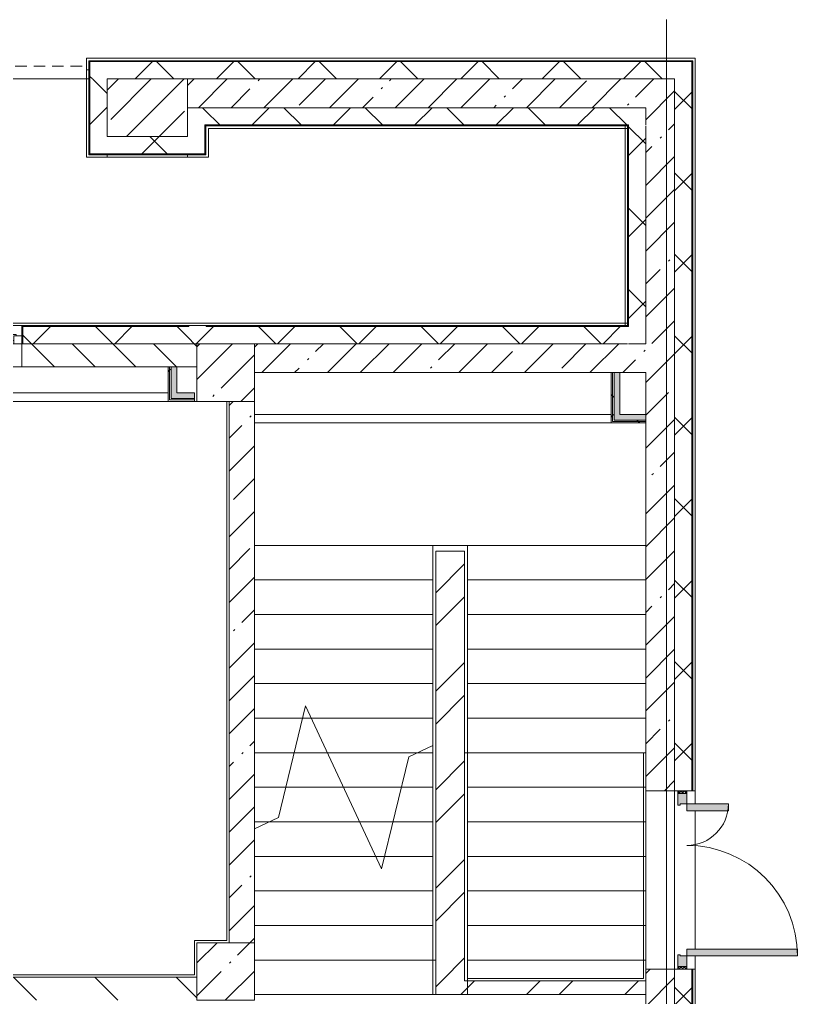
# Model space of a CAD drawing. Header units: millimetres. Extents: x -4005 to 195566, y -8553 to 29000.
# Drawn here: x 180083 to 186841, y 13425 to 21915 of the extents above; entities that cross this region are included whole.
import ezdxf

# ---------------------------------------------------------------- set-up
doc = ezdxf.new("R2010")
doc.units = ezdxf.units.MM
doc.linetypes.add('200_ШТРИХ__ш1_п0_6_', pattern=[160, 100, -60])
for name, color, linetype, lineweight in [('A-DETL-MBND-1', 7, '200_ШТРИХ__ш1_п0_6_', 9), ('A-GLAZ-2', 7, 'Continuous', 5), ('A-WALL', 7, 'Continuous', 9), ('A-WALL-2', 7, 'Continuous', 5), ('I-WALL-6', 7, 'Continuous', 5), ('S-COLS-3', 7, 'Continuous', 5), ('S-STRS-4', 7, 'Continuous', 5), ('S-STRS-MBND-3', 7, 'Continuous', 5), ('Оси', 7, 'Continuous', 9)]:
    doc.layers.add(name, color=color, linetype=linetype, lineweight=lineweight)
for name, color, linetype, lineweight, true_color in [('A-DOOR-2', 7, 'Continuous', 5, 0xaaaaaa), ('A-DOOR-3', 7, 'Continuous', 5, 0xe2e2e2), ('A-DOOR-FRAM-3', 7, 'Continuous', 5, 0xaaaaaa), ('A-FLOR-2', 7, 'Continuous', 5, 0xaaaaaa), ('I-WALL-4', 7, 'Continuous', 5, 0xe7e7e7)]:
    doc.layers.add(name, color=color, linetype=linetype, lineweight=lineweight, true_color=true_color)
pattern_1 = [(45, (60693.44, 0), (-353.5534, 353.5534), []), (135, (60693.44, 0), (-353.5534, -353.5534), [])]
pattern_2 = [(45, (60693.44, 0), (-285.1231, 285.1231), []), (45, (60978.57, 0), (-285.1231, 285.1231), [504.031, -100.806, 16.764, -84.042])]
pattern_3 = [(45, (60693.44, 0), (-427.6843, 427.6843), []), (45, (60978.57, 0), (-427.6843, 427.6843), [])]
pattern_4 = [(45, (60693.44, 0), (-530.33, 530.33), []), (135, (60693.44, 0), (-530.33, -530.33), [])]

# ---------------------------------------------------------------- blocks, each defined once
blk = doc.blocks.new('120_Окно_СКБ_1Ст - 120_Окно_СКБ_1Ст_1200х2500_h_ с форточкой-22889524-1_4_1_птичка')
at = {"layer": 'A-GLAZ-2'}
for p, q in [((-600, 5), (-600, 75)), ((-600, 75), (-530, 75)), ((600, 75), (-600, 75)), ((-530, 5), (-600, 5)), ((-600, 5), (-550, 5)), ((-530, 5), (-550, 5)), ((-550, 5), (-550, -5)), ((-530, 75), (-530, 5)), ((530, 45), (-530, 45)), ((-530, 45), (-530, 5)), ((-480, -5), (-480, 45)), ((-480, 25), (480, 25)), ((480, 15), (-480, 15)), ((480, -5), (480, 45)), ((530, 5), (530, 75)), ((530, 75), (600, 75)), ((530, 5), (530, 45)), ((600, 5), (530, 5)), ((550, 5), (530, 5)), ((550, 5), (600, 5)), ((550, -5), (550, 5)), ((600, 75), (600, 5)), ((-550, -5), (550, -5)), ((550, -5), (-550, -5))]:
    blk.add_line(p, q, dxfattribs=at)
blk = doc.blocks.new('BSC_Колонна _Прямоугольная - 700х500-23282984-1_4_1_птичка')
at = {"layer": 'S-COLS-3'}
h = blk.add_hatch(dxfattribs=at)
h.set_pattern_fill('FP_229', color=256, style=0, pattern_type=2)
h.set_pattern_definition([(45, (-120500, -21150), (-285.1231, 285.1231), []), (45, (-120214.88, -21150), (-285.1231, 285.1231), [504.031, -100.806, 16.764, -84.042])])
h.paths.add_polyline_path([(-350, -250), (350, -250), (350, 250), (-350, 250)])
for p, q in [((350, 250), (-350, 250)), ((-350, 250), (-350, -250)), ((350, -250), (350, 250)), ((-350, -250), (350, -250))]:
    blk.add_line(p, q, dxfattribs=at)
blk = doc.blocks.new('110_Дверь_СКБ_2Ст_Наружная - ДН-3_1_л__ Двухстворчатая 1200 х2900 из подвала EI30-23667726-1_4_1_птичка')
at = {"layer": 'A-DOOR-2'}
h = blk.add_hatch(dxfattribs=at)
h.set_pattern_fill('FP_95', color=256, style=0, pattern_type=2)
h.set_pattern_definition([(135, (1526.41, 143.685), (-14.14214, -14.14214), []), (225, (1526.41, 143.685), (14.14214, -14.14214), [])])
h.paths.add_polyline_path([(794.5, 29), (769.5, 29), (769.9, -51), (794.5, -51), (794.5, -31)])
at = {"layer": 'A-DOOR-3'}
for points in [[(679.5, 31), (679.5, 989), (619.5, 989), (619.5, 29), (679.5, 29)], [(-580.5, 389), (-640.5, 389), (-640.5, 29), (-580.5, 31), (-580.5, 101)]]:
    blk.add_hatch(color=256, dxfattribs=at).paths.add_polyline_path(points)
h = blk.add_hatch(color=256, dxfattribs=at)
h.paths.add_polyline_path([(769.5, -39.6), (769.5, 29), (679.5, 29), (679.5, -31), (669.5, -31), (669.5, -51), (769.5, -50.6)])
h.paths.add_polyline_path([(-630.5, -51), (-630.5, -31), (-640.5, -31), (-640.5, 29), (-730.5, 29), (-730.5, -51), (-640.5, -51)])
at = {"layer": 'A-DOOR-FRAM-3'}
h = blk.add_hatch(dxfattribs=at)
h.set_pattern_fill('FP_96', color=256, style=0, pattern_type=2)
h.set_pattern_definition([(45, (-596.384, 143.685), (-14.1421, 14.1421), []), (135, (-596.384, 143.685), (-14.1421, -14.1421), [])])
h.paths.add_polyline_path([(-730.5, -51), (-730.5, 29), (-755.5, 29), (-755.5, -51)])
at = {"layer": 'A-DOOR-2'}
for p, q in [((679.5, 989), (619.5, 989)), ((619.5, 989), (619.5, 29)), ((679.5, 29), (679.5, 989)), ((-640.5, 389), (-640.5, 29)), ((-580.5, 389), (-640.5, 389)), ((-580.5, 29), (-580.5, 389)), ((-640.5, 29), (-580.5, 29)), ((619.5, 29), (679.5, 29))]:
    blk.add_line(p, q, dxfattribs=at)
for centre, radius, start, end in [((679.5, 29), 960, 90, 180), ((-640.5, 29), 360, 0, 90)]:
    blk.add_arc(centre, radius, start, end, dxfattribs=at)
at = {"layer": 'A-DOOR-FRAM-3'}
for p, q in [((-730.5, 29), (-755.5, 29)), ((-755.5, 29), (-755.5, -51)), ((-640.5, 29), (-730.5, 29)), ((-730.5, 29), (-730.5, -51)), ((-730.5, -51), (-730.5, 29)), ((-640.5, -31), (-640.5, 29)), ((679.5, 29), (679.5, -31)), ((769.5, 29), (679.5, 29)), ((769.5, -51), (769.5, 29)), ((794.5, 29), (769.5, 29)), ((769.5, 29), (769.5, -51)), ((794.5, -51), (794.5, 29)), ((-755.5, -51), (-730.5, -51)), ((-730.5, -51), (-630.5, -51)), ((-630.5, -31), (-640.5, -31)), ((-630.5, -51), (-630.5, -31)), ((679.5, -31), (669.5, -31)), ((669.5, -31), (669.5, -51)), ((669.5, -51), (769.5, -51)), ((769.5, -51), (794.5, -51))]:
    blk.add_line(p, q, dxfattribs=at)
blk = doc.blocks.new('BSC_Колонна _Прямоугольная - 500х500-V211-1_4_1_птичка')
at = {"layer": 'S-COLS-3'}
h = blk.add_hatch(dxfattribs=at)
h.set_pattern_fill('FP_241', color=256, style=0, pattern_type=2)
h.set_pattern_definition([(45, (-121180, -18850), (-285.1231, 285.1231), []), (45, (-120894.88, -18850), (-285.1231, 285.1231), [504.031, -100.806, 16.764, -84.042])])
h.paths.add_polyline_path([(230, -250), (250, -250), (250, 250), (-250, 250), (-250, -250), (30, -250)])
for p, q in [((250, 250), (-250, 250)), ((-250, 250), (-250, -250)), ((250, -250), (250, 250)), ((-250, -250), (250, -250))]:
    blk.add_line(p, q, dxfattribs=at)
blk = doc.blocks.new('BSC_Колонна _Прямоугольная - 500х500-22291386-1_4_1_птичка')
at = {"layer": 'S-COLS-3'}
h = blk.add_hatch(dxfattribs=at)
h.set_pattern_fill('FP_242', color=256, style=0, pattern_type=2)
h.set_pattern_definition([(45, (-121180, -13650), (-285.1231, 285.1231), []), (45, (-120894.88, -13650), (-285.1231, 285.1231), [504.031, -100.806, 16.764, -84.042])])
h.paths.add_polyline_path([(-250, -250), (250, -250), (250, 250), (-250, 250), (-250, -200)])
for p, q in [((250, 250), (-250, 250)), ((-250, 250), (-250, -250)), ((250, -250), (250, 250)), ((-250, -250), (250, -250))]:
    blk.add_line(p, q, dxfattribs=at)
blk = doc.blocks.new('BSC_Колонна _Прямоугольная - 500х500-V218-1_4_1_птичка')
at = {"layer": 'S-COLS-3'}
for p, q in [((250, 250), (-250, 250)), ((-250, 250), (-250, -250)), ((250, -250), (250, 250)), ((-250, -250), (250, -250))]:
    blk.add_line(p, q, dxfattribs=at)
blk = doc.blocks.new('Зашивка приборов отопления2 - Зашивка приборов отопления-33269377-1_4_1_птичка')
at = {"layer": 'A-WALL-2'}
for p, q in [((119410, 18900), (118210, 18900)), ((120680.1, 18675), (120680.1, 18900)), ((118010, 18675), (120680.1, 18675)), ((120680.1, 18675), (118010, 18675)), ((118010, 18600), (120680.1, 18600)), ((120680.1, 18600), (120680.1, 18675))]:
    blk.add_line(p, q, dxfattribs=at)
blk = doc.blocks.new('Зашивка приборов отопления3 - Зашивка приборов отопления-33270266-1_4_1_птичка')
at = {"layer": 'A-WALL-2'}
for p, q in [((121430, 18487.5), (124530, 18487.5)), ((124530, 18487.5), (121430, 18487.5)), ((121430, 18412.5), (124530, 18412.5))]:
    blk.add_line(p, q, dxfattribs=at)

msp = doc.modelspace()

# ---------------------------------------------------------------- hatches: boundary and pattern name
at = {"layer": 'A-WALL-2'}
h = msp.add_hatch(dxfattribs=at)
h.set_pattern_fill('FP_172', color=256, style=0, pattern_type=2)
h.set_pattern_definition(pattern_1)
h.paths.add_polyline_path([(185612.9, 21400), (185773.4, 21400), (185769.1, 21550), (180693.4, 21550), (180693.4, 21400), (185523.4, 21400)])
h = msp.add_hatch(dxfattribs=at)
h.set_pattern_fill('FP_172', color=256, style=0, pattern_type=2)
h.set_pattern_definition(pattern_1)
h.paths.add_polyline_path([(185813.9, -250), (185923.4, -250), (185923.4, 7700), (185773.4, 7700), (185773.4, -250)])
h.paths.add_polyline_path([(185921.8, 8900), (185923.4, 8900), (185923.4, 10820), (185773.4, 10820), (185773.4, 8900), (185883.4, 8900)])
h.paths.add_polyline_path([(185923.4, 13120), (185923.4, 13670), (185773.4, 13670), (185773.4, 13120), (185883.4, 13120)])
h.paths.add_polyline_path([(185923.4, 15220), (185923.4, 21550), (185773.4, 21550), (185773.4, 15220), (185883.4, 15220)])
h = msp.add_hatch(dxfattribs=at)
h.set_pattern_fill('FP_172', color=256, style=0, pattern_type=2)
h.set_pattern_definition(pattern_1)
h.paths.add_polyline_path([(180843.4, 20750), (180843.4, 21400), (180693.4, 21395.4), (180693.4, 20750)])
h = msp.add_hatch(dxfattribs=at)
h.set_pattern_fill('FP_172', color=256, style=0, pattern_type=2)
h.set_pattern_definition(pattern_1)
h.paths.add_polyline_path([(181543.4, 20750), (181693.4, 20750), (181693.4, 21150), (181543.4, 21150), (181543.4, 20900)])
h = msp.add_hatch(dxfattribs=at)
h.set_pattern_fill('FP_172', color=256, style=0, pattern_type=2)
h.set_pattern_definition(pattern_1)
h.paths.add_polyline_path([(185373.4, 21000), (185523.4, 21000), (185523.4, 21150), (181693.4, 21150), (181696.4, 21000), (183515.2, 21000)])
h = msp.add_hatch(dxfattribs=at)
h.set_pattern_fill('FP_172', color=256, style=0, pattern_type=2)
h.set_pattern_definition(pattern_1)
h.paths.add_polyline_path([(185523.4, 19100), (185523.4, 21000), (185373.4, 20997), (185373.4, 19100), (185469.6, 19100)])
h = msp.add_hatch(dxfattribs=at)
h.set_pattern_fill('FP_172', color=256, style=0, pattern_type=2)
h.set_pattern_definition(pattern_1)
h.paths.add_polyline_path([(180843.4, 20750), (181543.4, 20750), (181543.4, 20900), (180843.4, 20900)])
h = msp.add_hatch(dxfattribs=at)
h.set_pattern_fill('FP_172', color=256, style=0, pattern_type=2)
h.set_pattern_definition(pattern_1)
h.paths.add_polyline_path([(177222.4, 19100), (178895.4, 19100), (178895.4, 19250), (176193.9, 19250), (176193.9, 19100), (176793.9, 19100)])
h.paths.add_polyline_path([(173513.9, 19100), (173493.9, 19218.2), (173499.2, 19100)])
h.paths.add_polyline_path([(173593.9, 19100), (173602.3, 19100), (173583.9, 19125), (173592.4, 19103.7)])
h.paths.add_polyline_path([(181545.4, 19100), (181553.4, 19100), (181550.4, 19250), (180111.4, 19250), (180111.4, 19100), (181417.6, 19100)])
h.paths.add_polyline_path([(173549.8, 19158.9), (173551, 19170.9), (173543.9, 19180.7), (173543.9, 19250), (173493.8, 19250), (173499.2, 19228.8), (173543.9, 19167.1)])
h = msp.add_hatch(dxfattribs=at)
h.set_pattern_fill('FP_172', color=256, style=0, pattern_type=2)
h.set_pattern_definition(pattern_1)
h.paths.add_polyline_path([(181623.4, 19100), (181703.4, 19100), (181703.4, 19258), (181553.4, 19253), (181553.4, 19100)])
h = msp.add_hatch(dxfattribs=at)
h.set_pattern_fill('FP_172', color=256, style=0, pattern_type=2)
h.set_pattern_definition(pattern_1)
h.paths.add_polyline_path([(185365.4, 19100), (185373.4, 19100), (185370.4, 19250), (181703.4, 19250), (181703.4, 19100), (184564.1, 19100)])
h = msp.add_hatch(dxfattribs=at)
h.set_pattern_fill('FP_154', color=256, style=0, pattern_type=2)
h.set_pattern_definition([(135, (60693.44, 0), (-176.7767, -176.7767), [])])
h.paths.add_polyline_path([(181623.4, 18900), (181623.4, 19100), (180103.4, 19100), (180103.4, 18900), (181603.4, 18900)])
h.paths.add_polyline_path([(178903.4, 18900), (178898.4, 19100), (178703.4, 19100), (178703.4, 18900), (178795.6, 18900)])
at = {"layer": 'I-WALL-4'}
for points in [[(181449.1, 18675), (181449.1, 18900), (181399.1, 18900), (181399.1, 18675), (181417.6, 18675)], [(185298.4, 18487.5), (185298.4, 18850), (185248.4, 18848), (185248.4, 18487.5)], [(181603.4, 18625), (181603.4, 18675), (181399.1, 18675), (181399.1, 18625), (181553.4, 18625)], [(185521.5, 18437.5), (185523.4, 18439.5), (185523.4, 18487.5), (185248.4, 18487.5), (185248.4, 18437.5)]]:
    msp.add_hatch(color=256, dxfattribs=at).paths.add_polyline_path(points)
at = {"layer": 'I-WALL-6'}
h = msp.add_hatch(dxfattribs=at)
h.set_pattern_fill('FP_153', color=256, style=0, pattern_type=2)
h.set_pattern_definition(pattern_2)
h.paths.add_polyline_path([(183515.2, 21150), (185523.4, 21150), (185523.4, 21400), (181543.4, 21400), (181543.4, 21150)])
h = msp.add_hatch(dxfattribs=at)
h.set_pattern_fill('FP_153', color=256, style=0, pattern_type=2)
h.set_pattern_definition(pattern_2)
h.paths.add_polyline_path([(185751.1, 10600), (185773.4, 10600), (185773.4, 10820), (185523.4, 10820), (185523.4, 10600), (185612.9, 10600)])
h.paths.add_polyline_path([(185773.4, 13120), (185773.4, 13670), (185523.4, 13670), (185523.4, 13120), (185612.9, 13120)])
h.paths.add_polyline_path([(185523.4, 15220), (185773.4, 15220), (185773.4, 21400), (185523.4, 21400), (185523.4, 15550)])
h = msp.add_hatch(dxfattribs=at)
h.set_pattern_fill('FP_153', color=256, style=0, pattern_type=2)
h.set_pattern_definition(pattern_2)
h.paths.add_polyline_path([(185365.4, 18850), (185523.4, 18850), (185523.4, 19100), (182123.4, 19100), (182123.4, 18850), (185298.4, 18850)])
h = msp.add_hatch(dxfattribs=at)
h.set_pattern_fill('FP_250', color=256, style=0, pattern_type=2)
h.set_pattern_definition(pattern_4)
h.paths.add_polyline_path([(181383.4, 18612.5), (181386.6, 18612.5), (181386.6, 18900), (181374.1, 18900), (181374.1, 18612.5)])
h = msp.add_hatch(dxfattribs=at)
h.set_pattern_fill('FP_250', color=256, style=0, pattern_type=2)
h.set_pattern_definition(pattern_4)
h.paths.add_polyline_path([(181399.1, 18625), (181399.1, 18900), (181386.6, 18900), (181386.6, 18625)])
h = msp.add_hatch(dxfattribs=at)
h.set_pattern_fill('FP_250', color=256, style=0, pattern_type=2)
h.set_pattern_definition(pattern_4)
h.paths.add_polyline_path([(185235.9, 18425), (185235.9, 18850), (185223.4, 18850), (185223.4, 18425), (185232.8, 18425)])
h = msp.add_hatch(dxfattribs=at)
h.set_pattern_fill('FP_250', color=256, style=0, pattern_type=2)
h.set_pattern_definition(pattern_4)
h.paths.add_polyline_path([(185248.4, 18437.5), (185248.4, 18850), (185235.9, 18849), (185235.9, 18437.5)])
h = msp.add_hatch(dxfattribs=at)
h.set_pattern_fill('FP_153', color=256, style=0, pattern_type=2)
h.set_pattern_definition(pattern_2)
h.paths.add_polyline_path([(182123.4, 10380), (182123.4, 10825), (181903.4, 10825), (181903.4, 10380)])
h.paths.add_polyline_path([(181903.4, 12225), (182123.4, 12225), (182123.4, 13400), (181903.4, 13400), (181903.4, 12280)])
h.paths.add_polyline_path([(182123.4, 13900), (182123.4, 18600), (181903.4, 18600), (181903.4, 13900), (182085.9, 13900)])
h = msp.add_hatch(dxfattribs=at)
h.set_pattern_fill('FP_250', color=256, style=0, pattern_type=2)
h.set_pattern_definition(pattern_4)
h.paths.add_polyline_path([(185523.4, 18412.5), (185522.5, 18425), (185223.4, 18425), (185223.4, 18412.5), (185522.4, 18412.5)])
h = msp.add_hatch(dxfattribs=at)
h.set_pattern_fill('FP_250', color=256, style=0, pattern_type=2)
h.set_pattern_definition(pattern_4)
h.paths.add_polyline_path([(185523.4, 18425), (185521.5, 18437.5), (185235.9, 18437.5), (185235.9, 18425), (185522.5, 18425)])
h = msp.add_hatch(dxfattribs=at)
h.set_pattern_fill('FP_213', color=256, style=0, pattern_type=2)
h.set_pattern_definition(pattern_3)
h.paths.add_polyline_path([(183698.4, 13570), (183948.4, 13570), (183948.4, 17300), (183698.4, 17300), (183698.4, 13750)])
h = msp.add_hatch(dxfattribs=at)
h.set_pattern_fill('FP_171', color=256, style=0, pattern_type=2)
h.set_pattern_definition([(135, (60693.44, 0), (-353.5534, -353.5534), [])])
h.paths.add_polyline_path([(181623.4, 13400), (181623.4, 13600), (176793.4, 13600), (176793.4, 13400), (181417.6, 13400)])
h = msp.add_hatch(dxfattribs=at)
h.set_pattern_fill('FP_213', color=256, style=0, pattern_type=2)
h.set_pattern_definition(pattern_3)
h.paths.add_polyline_path([(183983.2, 13450), (185523.4, 13450), (185523.4, 13570), (183698.4, 13570), (183698.4, 13450), (183973.4, 13450)])

# ---------------------------------------------------------------- linework, layer by layer
at = {"layer": 'A-DETL-MBND-1'}
for p, q in [((171886, 21510), (180663.4, 21510)), ((180663.4, 21400), (171965.6, 21400))]:
    msp.add_line(p, q, dxfattribs=at)
at = {"layer": 'A-FLOR-2'}
for p, q in [((180663.4, 21400), (171965.6, 21400)), ((181603.4, 18600), (181623.4, 18600)), ((181883.4, 18600), (181883.4, 13920)), ((185523.4, 15550), (183948.4, 15550)), ((183973.4, 15550), (183973.4, 13590)), ((185503.4, 13590), (185503.4, 15550)), ((181603.4, 13920), (181603.4, 13620)), ((181883.4, 13920), (181603.4, 13920)), ((183698.4, 13750), (183673.4, 13750)), ((181603.4, 13620), (178723.4, 13620)), ((183973.4, 13590), (185503.4, 13590)), ((183698.4, 13450), (183673.4, 13450))]:
    msp.add_line(p, q, dxfattribs=at)
at = {"layer": 'A-WALL'}
for p, q in [((180690.4, 21553), (185926.4, 21553)), ((180690.4, 20747), (180690.4, 21553)), ((180693.4, 21550), (185923.4, 21550)), ((180693.4, 20750), (180693.4, 21550)), ((185923.4, 15220), (185923.4, 21550)), ((185926.4, 15220), (185926.4, 21553)), ((185773.4, 21400), (185773.4, 15220)), ((181701.4, 21150), (181693.4, 21150)), ((185523.4, 21000), (185523.4, 21150)), ((185373.4, 21000), (181693.4, 21000)), ((181693.4, 20750), (181693.4, 21000)), ((185370.4, 20997), (181696.4, 20997)), ((181696.4, 20747), (181696.4, 20997)), ((181701.4, 20997), (181701.4, 20992)), ((185370.4, 19253), (185370.4, 20997)), ((185373.4, 19250), (185373.4, 21000)), ((185523.4, 20992), (185523.4, 19100)), ((181696.4, 20747), (180690.4, 20747)), ((181693.4, 20750), (180693.4, 20750)), ((180108.4, 19253), (180108.4, 19100)), ((181550.4, 19253), (180108.4, 19253)), ((181553.4, 19250), (180111.4, 19250)), ((180111.4, 19250), (180111.4, 19100)), ((181545.4, 19253), (181545.4, 19258)), ((181550.4, 19258), (181550.4, 19253)), ((181553.4, 19258), (181553.4, 19250)), ((181703.4, 19250), (181703.4, 19258)), ((181703.4, 19253), (185370.4, 19253)), ((181703.4, 19250), (185373.4, 19250)), ((181623.4, 19100), (180103.4, 19100)), ((185373.4, 19100), (185523.4, 19100)), ((181386.6, 18900), (181386.6, 18612.5)), ((181399.1, 18900), (181399.1, 18625)), ((185298.4, 18850), (185223.4, 18850)), ((185235.9, 18850), (185235.9, 18425)), ((185248.4, 18850), (185248.4, 18437.5)), ((181386.6, 18612.5), (181603.4, 18612.5)), ((181399.1, 18625), (181603.4, 18625)), ((185235.9, 18425), (185523.4, 18425)), ((185248.4, 18437.5), (185523.4, 18437.5)), ((185523.4, 18412.5), (185523.4, 18487.5)), ((185773.4, 13670), (185773.4, 13120)), ((185923.4, 13120), (185923.4, 13670)), ((185926.4, 13120), (185926.4, 13670)), ((185523.4, 13450), (185523.4, 13570))]:
    msp.add_line(p, q, dxfattribs=at)
at = {"layer": 'A-WALL-2'}
for p, q in [((180663.4, 21580), (185953.4, 21580)), ((180663.4, 20720), (180663.4, 21580)), ((185953.4, 21580), (185953.4, 15105)), ((185931.4, 21558), (180685.4, 21558)), ((180685.4, 21558), (180685.4, 20742)), ((185931.4, 15220), (185931.4, 21558)), ((180685.4, 21479), (180663.4, 21479)), ((180685.4, 21400), (180663.4, 21400)), ((181543.4, 21400), (185773.4, 21400)), ((181701.4, 20992), (185365.4, 20992)), ((181701.4, 20742), (181701.4, 20992)), ((185343.4, 19258), (185343.4, 20992)), ((185365.4, 20992), (185365.4, 19258)), ((185365.4, 20970), (181723.4, 20970)), ((181723.4, 20970), (181723.4, 20720)), ((181723.4, 20720), (180663.4, 20720)), ((180685.4, 20742), (181701.4, 20742)), ((180843.4, 20742), (180843.4, 20720)), ((181543.4, 20720), (181543.4, 20742)), ((176045.9, 19280), (185365.5, 19280)), ((181703.4, 19258), (176193.9, 19258)), ((180103.4, 19258), (180103.4, 18900)), ((185365.4, 19258), (181703.4, 19258)), ((178703.4, 18900), (181623.4, 18900)), ((185773.4, 15220), (185801.4, 15220)), ((185773.4, 13670), (185773.4, 15220)), ((185881.4, 15220), (185953.4, 15220)), ((185953.4, 15045), (185953.4, 13845)), ((185953.4, 13785), (185953.4, 12972)), ((185801.4, 13670), (185773.4, 13670)), ((185953.4, 13670), (185881.4, 13670)), ((185931.4, 13120), (185931.4, 13670))]:
    msp.add_line(p, q, dxfattribs=at)
at = {"layer": 'I-WALL-6'}
for p, q in [((185523.4, 21400), (181543.4, 21400)), ((181543.4, 21150), (185523.4, 21150)), ((185365.4, 19100), (182123.4, 19100)), ((181374.1, 18900), (181374.1, 18600)), ((181449.1, 18675), (181449.1, 18900)), ((182123.4, 18850), (185223.4, 18850)), ((185223.4, 18850), (185223.4, 18412.5)), ((185298.4, 18850), (185523.4, 18850)), ((185298.4, 18487.5), (185298.4, 18850)), ((185523.4, 18850), (185523.4, 18487.5)), ((181374.1, 18600), (181603.4, 18600)), ((181603.4, 18675), (181449.1, 18675)), ((181603.4, 18600), (181603.4, 18675)), ((181903.4, 18600), (181903.4, 13900)), ((182123.4, 13900), (182123.4, 18600)), ((185523.4, 18487.5), (185298.4, 18487.5)), ((185223.4, 18412.5), (185523.4, 18412.5)), ((185523.4, 18412.5), (185523.4, 13570)), ((183698.4, 17300), (183698.4, 13450)), ((183948.4, 17300), (183698.4, 17300)), ((183948.4, 13570), (183948.4, 17300)), ((185523.4, 15220), (185773.4, 15220)), ((185773.4, 13670), (185523.4, 13670)), ((181623.4, 13600), (178703.4, 13600)), ((185523.4, 13570), (183948.4, 13570)), ((183698.4, 13450), (185523.4, 13450)), ((185523.4, 10600), (185523.4, 13450))]:
    msp.add_line(p, q, dxfattribs=at)
at = {"layer": 'S-STRS-4'}
for p, q in [((182123.4, 17350), (183673.4, 17350)), ((182123.4, 17350), (183673.4, 17350)), ((183673.4, 17350), (183973.4, 17350)), ((183673.4, 17050), (183673.4, 17350)), ((185523.4, 17350), (183973.4, 17350)), ((183973.4, 17350), (183973.4, 17050)), ((185523.4, 17350), (183973.4, 17350)), ((182123.4, 17050), (183673.4, 17050)), ((182123.4, 17050), (183673.4, 17050)), ((183673.4, 16750), (183673.4, 17050)), ((183973.4, 17050), (183973.4, 16750)), ((185523.4, 17050), (183973.4, 17050)), ((185523.4, 17050), (183973.4, 17050)), ((182123.4, 16750), (183673.4, 16750)), ((182123.4, 16750), (183673.4, 16750)), ((183673.4, 16450), (183673.4, 16750)), ((183973.4, 16750), (183973.4, 16450)), ((185523.4, 16750), (183973.4, 16750)), ((185523.4, 16750), (183973.4, 16750)), ((182123.4, 16450), (183673.4, 16450)), ((182123.4, 16450), (183673.4, 16450)), ((183673.4, 16150), (183673.4, 16450)), ((183973.4, 16450), (183973.4, 16150)), ((185523.4, 16450), (183973.4, 16450)), ((185523.4, 16450), (183973.4, 16450)), ((182123.4, 16150), (183673.4, 16150)), ((182123.4, 16150), (183673.4, 16150)), ((183673.4, 15850), (183673.4, 16150)), ((183973.4, 16150), (183973.4, 15850)), ((185523.4, 16150), (183973.4, 16150)), ((185523.4, 16150), (183973.4, 16150)), ((182123.4, 15850), (182542, 15850)), ((182123.4, 15850), (182542, 15850)), ((182542, 15850), (182618.7, 15850)), ((182542, 15850), (182618.7, 15850)), ((182618.7, 15850), (183673.4, 15850)), ((182618.7, 15850), (183673.4, 15850)), ((183673.4, 15611.4), (183673.4, 15850)), ((183973.4, 15850), (183973.4, 15550)), ((185523.4, 15850), (183973.4, 15850)), ((185523.4, 15850), (183973.4, 15850)), ((182123.4, 15550), (182469.1, 15550)), ((182123.4, 15550), (182469.1, 15550)), ((182469.1, 15550), (182758.6, 15550)), ((182469.1, 15550), (182758.6, 15550)), ((182758.6, 15550), (183541.8, 15550)), ((182758.6, 15550), (183541.8, 15550)), ((183541.8, 15550), (183673.4, 15550)), ((183541.8, 15550), (183673.4, 15550)), ((183673.4, 15550), (183673.4, 15611.4)), ((183673.4, 15250), (183673.4, 15550)), ((185523.4, 15550), (183973.4, 15550)), ((182123.4, 15250), (182396.2, 15250)), ((182123.4, 15250), (182396.2, 15250)), ((182396.2, 15250), (182898.4, 15250)), ((182396.2, 15250), (182898.4, 15250)), ((182898.4, 15250), (183400.7, 15250)), ((182898.4, 15250), (183400.7, 15250)), ((183400.7, 15250), (183673.4, 15250)), ((183400.7, 15250), (183673.4, 15250)), ((183673.4, 14950), (183673.4, 15250)), ((182123.4, 14950), (182255.1, 14950)), ((182123.4, 14950), (182255.1, 14950)), ((182255.1, 14950), (183038.3, 14950)), ((182255.1, 14950), (183038.3, 14950)), ((183038.3, 14950), (183327.8, 14950)), ((183038.3, 14950), (183327.8, 14950)), ((183327.8, 14950), (183673.4, 14950)), ((183327.8, 14950), (183673.4, 14950)), ((183673.4, 14650), (183673.4, 14950)), ((182123.4, 14650), (183178.2, 14650)), ((182123.4, 14650), (183178.2, 14650)), ((183178.2, 14650), (183254.9, 14650)), ((183178.2, 14650), (183254.9, 14650)), ((183254.9, 14650), (183673.4, 14650)), ((183254.9, 14650), (183673.4, 14650)), ((183673.4, 14350), (183673.4, 14650)), ((182123.4, 14350), (183673.4, 14350)), ((182123.4, 14350), (183673.4, 14350)), ((183673.4, 14050), (183673.4, 14350)), ((182123.4, 14050), (183673.4, 14050)), ((182123.4, 14050), (183673.4, 14050)), ((183673.4, 13750), (183673.4, 14050)), ((182123.4, 13750), (183673.4, 13750)), ((182123.4, 13750), (183673.4, 13750)), ((183673.4, 13450), (183673.4, 13750)), ((182123.4, 13450), (183673.4, 13450)), ((182123.4, 13450), (183673.4, 13450))]:
    msp.add_line(p, q, dxfattribs=at)
at = {"layer": 'S-STRS-MBND-3'}
for p, q in [((182123.4, 18850), (182123.4, 17350)), ((185523.4, 18850), (182123.4, 18850)), ((185523.4, 17350), (185523.4, 18850)), ((182123.4, 17350), (183673.4, 17350)), ((182123.4, 15550), (182123.4, 17350)), ((182123.4, 17350), (183673.4, 17350)), ((183673.4, 17350), (183973.4, 17350)), ((183673.4, 15611.4), (183673.4, 17350)), ((185523.4, 17350), (183973.4, 17350)), ((183973.4, 17350), (183973.4, 13450)), ((185523.4, 17350), (183973.4, 17350)), ((185523.4, 17350), (185523.4, 13450)), ((182123.4, 17050), (183673.4, 17050)), ((182123.4, 17050), (183673.4, 17050)), ((185523.4, 17050), (183973.4, 17050)), ((185523.4, 17050), (183973.4, 17050)), ((182123.4, 16750), (183673.4, 16750)), ((182123.4, 16750), (183673.4, 16750)), ((185523.4, 16750), (183973.4, 16750)), ((185523.4, 16750), (183973.4, 16750)), ((182123.4, 16450), (183673.4, 16450)), ((182123.4, 16450), (183673.4, 16450)), ((185523.4, 16450), (183973.4, 16450)), ((185523.4, 16450), (183973.4, 16450)), ((182123.4, 16150), (183673.4, 16150)), ((182123.4, 16150), (183673.4, 16150)), ((185523.4, 16150), (183973.4, 16150)), ((185523.4, 16150), (183973.4, 16150)), ((182568.3, 15958.1), (182332, 14985.9)), ((183228.6, 14541.9), (182568.3, 15958.1)), ((182123.4, 15850), (182542, 15850)), ((182123.4, 15850), (182542, 15850)), ((182618.7, 15850), (183673.4, 15850)), ((182618.7, 15850), (183673.4, 15850)), ((185523.4, 15850), (183973.4, 15850)), ((185523.4, 15850), (183973.4, 15850)), ((182123.4, 15550), (182469.1, 15550)), ((182123.4, 15550), (182469.1, 15550)), ((182758.6, 15550), (183541.8, 15550)), ((182758.6, 15550), (183541.8, 15550)), ((183673.4, 15611.4), (183464.9, 15514.1)), ((185523.4, 15550), (183973.4, 15550)), ((185523.4, 15550), (183973.4, 15550)), ((183464.9, 15514.1), (183228.6, 14541.9)), ((182123.4, 15250), (182396.2, 15250)), ((182123.4, 15250), (182396.2, 15250)), ((182898.4, 15250), (183400.7, 15250)), ((182898.4, 15250), (183400.7, 15250)), ((185523.4, 15250), (183973.4, 15250)), ((185523.4, 15250), (183973.4, 15250)), ((182332, 14985.9), (182123.4, 14888.6)), ((182123.4, 14950), (182255.1, 14950)), ((182123.4, 14950), (182255.1, 14950)), ((183038.3, 14950), (183327.8, 14950)), ((183038.3, 14950), (183327.8, 14950)), ((185523.4, 14950), (183973.4, 14950)), ((185523.4, 14950), (183973.4, 14950)), ((183178.2, 14650), (183254.9, 14650)), ((183178.2, 14650), (183254.9, 14650)), ((185523.4, 14650), (183973.4, 14650)), ((185523.4, 14650), (183973.4, 14650)), ((185523.4, 14350), (183973.4, 14350)), ((185523.4, 14350), (183973.4, 14350)), ((185523.4, 14050), (183973.4, 14050)), ((185523.4, 14050), (183973.4, 14050)), ((185523.4, 13750), (183973.4, 13750)), ((185523.4, 13750), (183973.4, 13750)), ((185523.4, 13450), (183973.4, 13450))]:
    msp.add_line(p, q, dxfattribs=at)
at = {"layer": 'Оси'}
msp.add_line((185703.4, 10029.8), (185703.4, 21915.1), dxfattribs=at)

# ---------------------------------------------------------------- block references
at = {"layer": 'A-DOOR-2', "rotation": 269.9999999999999}
msp.add_blockref('110_Дверь_СКБ_2Ст_Наружная - ДН-3_1_л__ Двухстворчатая 1200 х2900 из подвала EI30-23667726-1_4_1_птичка', (185852.4, 14464.5), dxfattribs=at)
at = {"layer": 'A-GLAZ-2', "rotation": 180}
msp.add_blockref('120_Окно_СКБ_1Ст - 120_Окно_СКБ_1Ст_1200х2500_h_ с форточкой-22889524-1_4_1_птичка', (179503.4, 19175), dxfattribs=at)
at = {"layer": 'A-WALL-2'}
for name in ['Зашивка приборов отопления2 - Зашивка приборов отопления-33269377-1_4_1_птичка', 'Зашивка приборов отопления3 - Зашивка приборов отопления-33270266-1_4_1_птичка']:
    msp.add_blockref(name, (60693.4, 0), dxfattribs=at)
at = {"layer": 'S-COLS-3'}
for name, p in [('BSC_Колонна _Прямоугольная - 700х500-23282984-1_4_1_птичка', (181193.4, 21150)), ('BSC_Колонна _Прямоугольная - 500х500-V211-1_4_1_птичка', (181873.4, 18850)), ('BSC_Колонна _Прямоугольная - 500х500-V218-1_4_1_птичка', (181873.4, 18850)), ('BSC_Колонна _Прямоугольная - 500х500-22291386-1_4_1_птичка', (181873.4, 13650))]:
    msp.add_blockref(name, p, dxfattribs=at)

doc.saveas('drawing.dxf')
